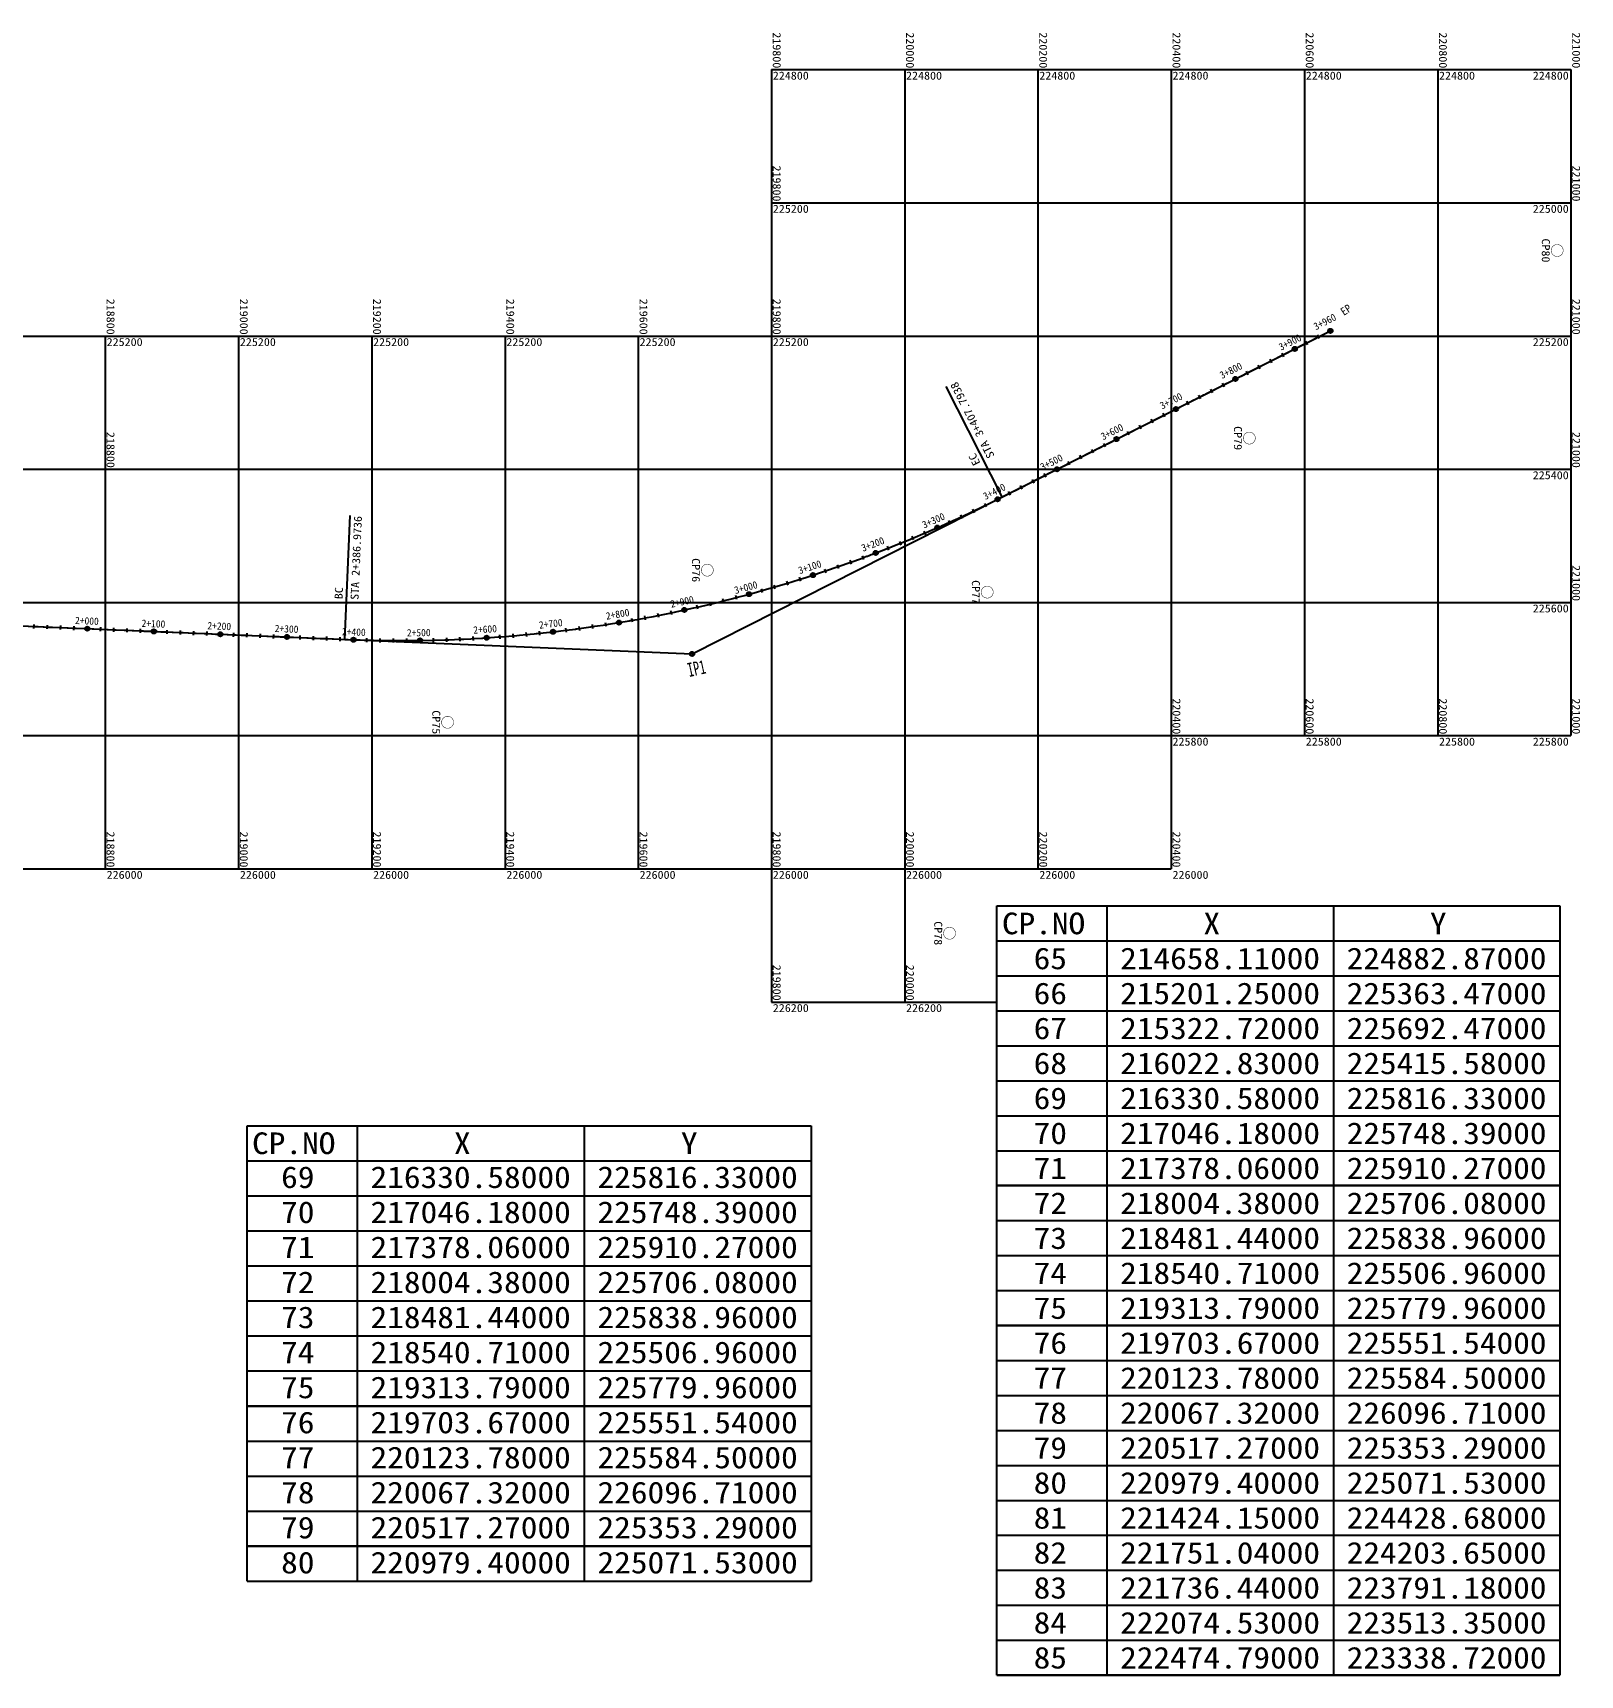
# Model space of a CAD drawing. Extents: x 227584 to 228525, y 219723 to 220217.
# Drawn here: x 228060.7 to 228525.2, y 219723.4 to 220216.6 of the extents above; entities that cross this region are included whole.
import ezdxf
from ezdxf.enums import TextEntityAlignment as Align

# ---------------------------------------------------------------- set-up
doc = ezdxf.new("R2010")
doc.units = 0
doc.header["$LTSCALE"] = 127
doc.header["$MEASUREMENT"] = 0
doc.layers.get('0').update_dxf_attribs({"linetype": 'CONTINUOUS'})
for name, color, linetype in [('CA-ALGN-CNTL', 2, 'CONTINUOUS'), ('CA-ALGN-IPLN', 1, 'CONTINUOUS'), ('CA-ALGN-IPSM', 2, 'CONTINUOUS'), ('CA-ALGN-STSM', 2, 'CONTINUOUS'), ('CA-ALGN-SUBL', 1, 'CONTINUOUS'), ('CA-ALGN-SUBT', 2, 'CONTINUOUS'), ('CA-ALGN-TEXT', 3, 'CONTINUOUS'), ('CA-TABL-LIN1', 4, 'CONTINUOUS'), ('CA-TABL-LIN2', 1, 'CONTINUOUS'), ('CA-TABL-TEX1', 6, 'CONTINUOUS'), ('CA-TABL-TEX2', 3, 'CONTINUOUS'), ('CV-GRID-LINE', 1, 'CONTINUOUS'), ('CV-GRID-TEXT', 4, 'CONTINUOUS'), ('CV-SURV-SYMB', 3, 'CONTINUOUS'), ('CV-SURV-TEXT', 3, 'CONTINUOUS')]:
    doc.layers.add(name, color=color, linetype=linetype)
doc.styles.add('GHS', font='DotumChe.ttf')
doc.styles.add('GTXT', font='DotumChe.ttf')

# ---------------------------------------------------------------- blocks, each defined once
blk = doc.blocks.new('CVSVCPM')
at = {"const_width": 0.15}
blk.add_lwpolyline([(0, 2, -1), (0, -2, -1), (0, 2)], format="xyb", dxfattribs=at)
at = {"style": 'GTXT', "flags": 1}
blk.add_attdef('NO', text='', height=2.5, dxfattribs=at).set_placement((0, 4.76), align=Align.MIDDLE)
blk = doc.blocks.new('CASTAMM')
blk.add_line((0, -1.5), (0, 1.5))
blk.add_circle((0, 0), 1.3)
at = {"style": 'GTXT', "flags": 1}
for tag, p in [('XSEC_DAT', (0, -6.85)), ('STA_DST', (0, -3.62))]:
    blk.add_attdef(tag, text='', height=2.5, dxfattribs=at).set_placement(p, align=Align.MIDDLE)
blk = doc.blocks.new('CAIPMRK')
at = {"const_width": 0.1}
blk.add_lwpolyline([(-2, 0, -1), (2, 0, -1)], format="xyb", close=True, dxfattribs=at)
blk.add_circle((0, 0), 1.5)
blk = doc.blocks.new('CASTAMS')
blk.add_line((0, -1.5), (0, 1.5))
at = {"style": 'GTXT', "flags": 1}
for tag, p in [('XSEC_DAT', (0, -6.9)), ('STA_DST', (0, -3.6))]:
    blk.add_attdef(tag, text='', height=2.5, dxfattribs=at).set_placement(p, align=Align.MIDDLE)

msp = doc.modelspace()

# ---------------------------------------------------------------- linework, layer by layer
at = {"layer": 'CA-ALGN-CNTL'}
msp.add_lwpolyline([(228059.51, 220038.44), (228061.04, 220038.38), (228062.34, 220038.32), (228063.8, 220038.26), (228064.04, 220038.25), (228065.04, 220038.21), (228065.64, 220038.19), (228066.62, 220038.15), (228066.62, 220038.15), (228069.04, 220038.05), (228073.03, 220037.88), (228077.03, 220037.71), (228081.03, 220037.54), (228085.02, 220037.38), (228089.02, 220037.21), (228093.02, 220037.04), (228093.8, 220037.01), (228094.12, 220037), (228095.01, 220036.96), (228096.01, 220036.92), (228096.27, 220036.91), (228097.01, 220036.88), (228097.57, 220036.85), (228098.25, 220036.82), (228099.09, 220036.79), (228101.01, 220036.71), (228104.61, 220036.56), (228105.01, 220036.54), (228105.49, 220036.52), (228105.55, 220036.52), (228105.75, 220036.51), (228105.81, 220036.51), (228109, 220036.38), (228113, 220036.21), (228115.5, 220036.1), (228117, 220036.04), (228120.99, 220035.87), (228123.27, 220035.78), (228124.99, 220035.71), (228126.39, 220035.65), (228128.99, 220035.54), (228130.98, 220035.46), (228132.98, 220035.37), (228134.5, 220035.31), (228134.5, 220035.31), (228134.98, 220035.29), (228136.98, 220035.21), (228137.5, 220035.18), (228138.98, 220035.12), (228140.97, 220035.04), (228142.97, 220034.96), (228144.31, 220034.9), (228144.37, 220034.9), (228144.97, 220034.87), (228146.97, 220034.79), (228148.97, 220034.71), (228150.97, 220034.62), (228152.96, 220034.54), (228154.36, 220034.48), (228154.96, 220034.46), (228156.96, 220034.38), (228158.96, 220034.31), (228160.96, 220034.26), (228161.52, 220034.25), (228161.84, 220034.24), (228161.92, 220034.24), (228162.04, 220034.23), (228162.96, 220034.21), (228164.96, 220034.18), (228166.96, 220034.15), (228168.96, 220034.14), (228172.96, 220034.14), (228176.66, 220034.17), (228176.78, 220034.17), (228176.96, 220034.18), (228177.26, 220034.18), (228177.36, 220034.18), (228177.56, 220034.18), (228177.66, 220034.19), (228177.76, 220034.19), (228180.96, 220034.25), (228184.38, 220034.35), (228184.7, 220034.36), (228184.96, 220034.37), (228185.57, 220034.4), (228188.95, 220034.53), (228190.05, 220034.58), (228192.15, 220034.69), (228192.95, 220034.73), (228195.48, 220034.88), (228195.78, 220034.9), (228196.94, 220034.97), (228200.35, 220035.21), (228200.93, 220035.25), (228201.05, 220035.26), (228204.92, 220035.57), (228205.2, 220035.59), (228206.77, 220035.73), (228208.9, 220035.93), (228209.96, 220036.03), (228211.19, 220036.15), (228211.79, 220036.21), (228212.09, 220036.24), (228212.88, 220036.32), (228216.86, 220036.76), (228220.83, 220037.24), (228223.61, 220037.6), (228223.82, 220037.63), (228223.88, 220037.64), (228224.12, 220037.67), (228224.8, 220037.76), (228225.4, 220037.84), (228228.2, 220038.24), (228228.76, 220038.32), (228228.89, 220038.34), (228229.45, 220038.42), (228232.71, 220038.91), (228233.5, 220039.04), (228236.66, 220039.55), (228239.72, 220040.07), (228240.01, 220040.12), (228240.21, 220040.16), (228240.6, 220040.22), (228242.18, 220040.51), (228242.57, 220040.58), (228244.3, 220040.9), (228244.54, 220040.94), (228246.99, 220041.41), (228248.47, 220041.69), (228252.39, 220042.49), (228256.3, 220043.32), (228259.17, 220043.96), (228260.2, 220044.19), (228264.1, 220045.1), (228267.01, 220045.81), (228267.3, 220045.88), (228267.5, 220045.93), (228267.98, 220046.05), (228270.89, 220046.79), (228271.86, 220047.04), (228275.15, 220047.91), (228275.73, 220048.07), (228276.5, 220048.28), (228278.23, 220048.76), (228279.58, 220049.14), (228283.42, 220050.24), (228287.26, 220051.38), (228288.51, 220051.77), (228291.08, 220052.56), (228291.4, 220052.67), (228292.03, 220052.87), (228292.41, 220052.99), (228294.89, 220053.78), (228297.45, 220054.63), (228298.69, 220055.04), (228302.47, 220056.34), (228306.24, 220057.67), (228307.18, 220058.01), (228309.93, 220059.01), (228309.93, 220059.01), (228310, 220059.04), (228311.12, 220059.46), (228311.2, 220059.49), (228311.29, 220059.52), (228311.76, 220059.7), (228312.42, 220059.94), (228313.45, 220060.33), (228313.74, 220060.45), (228315.69, 220061.2), (228317.4, 220061.87), (228317.4, 220061.87), (228317.47, 220061.89), (228319.89, 220062.85), (228321.19, 220063.38), (228323.5, 220064.32), (228324.89, 220064.9), (228328.57, 220066.45), (228328.72, 220066.52), (228329.12, 220066.69), (228329.4, 220066.81), (228329.58, 220066.89), (228329.99, 220067.06), (228332.24, 220068.05), (228333.36, 220068.54), (228333.45, 220068.58), (228335.89, 220069.68), (228337.9, 220070.59), (228338.17, 220070.71), (228338.99, 220071.09), (228339.2, 220071.19), (228339.2, 220071.19), (228339.28, 220071.23), (228339.28, 220071.23), (228339.53, 220071.34), (228342.84, 220072.9), (228343.15, 220073.05), (228345.06, 220073.96), (228346.07, 220074.45), (228346.48, 220074.65), (228346.75, 220074.79), (228347.65, 220075.23), (228349, 220075.89), (228350.34, 220076.56), (228351.73, 220077.26), (228353.91, 220078.36), (228356.58, 220079.72), (228356.94, 220079.9), (228357.48, 220080.17), (228358.01, 220080.44), (228361.04, 220081.98), (228364.28, 220083.62), (228364.61, 220083.78), (228365.95, 220084.46), (228366.02, 220084.5), (228368.18, 220085.59), (228371.48, 220087.26), (228371.57, 220087.31), (228371.75, 220087.4), (228375.32, 220089.2), (228377.87, 220090.5), (228378.89, 220091.01), (228380.62, 220091.89), (228380.69, 220091.92), (228382.46, 220092.82), (228383.88, 220093.54), (228386.03, 220094.63), (228389.59, 220096.43), (228393.16, 220098.24), (228396.73, 220100.05), (228400.3, 220101.85), (228401.28, 220102.35), (228401.46, 220102.44), (228403.87, 220103.66), (228406.55, 220105.01), (228406.99, 220105.24), (228407.08, 220105.29), (228407.44, 220105.47), (228408.15, 220105.83), (228408.87, 220106.19), (228409.94, 220106.73), (228410.03, 220106.78), (228410.35, 220106.94), (228411.01, 220107.27), (228412.22, 220107.89), (228412.52, 220108.04), (228414.13, 220108.85), (228414.58, 220109.08), (228416.9, 220110.25), (228418.14, 220110.89), (228418.75, 220111.19), (228419.84, 220111.74), (228421.71, 220112.69), (228422.36, 220113.02), (228424.26, 220113.98), (228425.28, 220114.5), (228428.85, 220116.31), (228432.42, 220118.11), (228435.99, 220119.92), (228439.56, 220121.73), (228441.88, 220122.9), (228443.13, 220123.53), (228446.69, 220125.34), (228450.26, 220127.15)], dxfattribs=at)
at = {"layer": 'CA-ALGN-IPLN'}
for p, q in [((228258.62, 220030.12), (228450.26, 220127.15)), ((227677.38, 220054.41), (228258.62, 220030.12))]:
    msp.add_line(p, q, dxfattribs=at)
at = {"layer": 'CA-ALGN-SUBL'}
for p, q in [((228351.73, 220077.26), (228334.93, 220110.45)), ((228154.36, 220034.48), (228155.91, 220071.65))]:
    msp.add_line(p, q, dxfattribs=at)
at = {"layer": 'CA-TABL-LIN1'}
for p, q in [((228350.13, 219954.44), (228519.13, 219954.44)), ((228350.13, 219870.44), (228350.13, 219954.44)), ((228519.13, 219954.44), (228519.13, 219870.44)), ((228350.13, 219943.94), (228519.13, 219943.94)), ((228125, 219888.44), (228294.33, 219888.44)), ((228125, 219804.27), (228125, 219888.44)), ((228294.33, 219888.44), (228294.33, 219804.27)), ((228125, 219877.92), (228294.33, 219877.92)), ((228350.13, 219796.94), (228350.13, 219870.44)), ((228519.13, 219870.44), (228519.13, 219796.94)), ((228125, 219751.67), (228125, 219804.27)), ((228294.33, 219804.27), (228294.33, 219751.67)), ((228350.13, 219723.44), (228350.13, 219796.94)), ((228519.13, 219796.94), (228519.13, 219723.44)), ((228125, 219751.67), (228294.33, 219751.67)), ((228519.13, 219723.44), (228350.13, 219723.44)), ((228350.13, 219723.44), (228519.13, 219723.44))]:
    msp.add_line(p, q, dxfattribs=at)
at = {"layer": 'CA-TABL-LIN2'}
for p, q in [((228383.13, 219954.44), (228383.13, 219870.44)), ((228451.13, 219954.44), (228451.13, 219870.44)), ((228350.13, 219933.44), (228519.13, 219933.44)), ((228350.13, 219922.94), (228519.13, 219922.94)), ((228350.13, 219912.44), (228519.13, 219912.44)), ((228350.13, 219901.94), (228519.13, 219901.94)), ((228350.13, 219891.44), (228519.13, 219891.44)), ((228158.06, 219888.44), (228158.06, 219804.27)), ((228226.2, 219888.44), (228226.2, 219804.27)), ((228350.13, 219880.94), (228519.13, 219880.94)), ((228125, 219867.4), (228294.33, 219867.4)), ((228519.13, 219870.44), (228350.13, 219870.44)), ((228350.13, 219870.44), (228519.13, 219870.44)), ((228383.13, 219870.44), (228383.13, 219796.94)), ((228451.13, 219870.44), (228451.13, 219796.94)), ((228125, 219856.88), (228294.33, 219856.88)), ((228350.13, 219859.94), (228519.13, 219859.94)), ((228125, 219846.36), (228294.33, 219846.36)), ((228350.13, 219849.44), (228519.13, 219849.44)), ((228350.13, 219838.94), (228519.13, 219838.94)), ((228125, 219835.83), (228294.33, 219835.83)), ((228519.13, 219828.44), (228350.13, 219828.44)), ((228350.13, 219828.44), (228519.13, 219828.44)), ((228125, 219825.31), (228294.33, 219825.31)), ((228350.13, 219817.94), (228519.13, 219817.94)), ((228125, 219814.79), (228294.33, 219814.79)), ((228350.13, 219807.44), (228519.13, 219807.44)), ((228294.33, 219804.27), (228125, 219804.27)), ((228125, 219804.27), (228294.33, 219804.27)), ((228158.06, 219804.27), (228158.06, 219751.67)), ((228226.2, 219804.27), (228226.2, 219751.67)), ((228350.13, 219796.94), (228519.13, 219796.94)), ((228350.13, 219796.94), (228519.13, 219796.94)), ((228383.13, 219796.94), (228383.13, 219723.44)), ((228451.13, 219796.94), (228451.13, 219723.44)), ((228125, 219793.75), (228294.33, 219793.75)), ((228125, 219783.23), (228294.33, 219783.23)), ((228350.13, 219786.44), (228519.13, 219786.44)), ((228125, 219772.71), (228294.33, 219772.71)), ((228350.13, 219775.94), (228519.13, 219775.94)), ((228350.13, 219765.44), (228519.13, 219765.44)), ((228294.33, 219762.19), (228125, 219762.19)), ((228125, 219762.19), (228294.33, 219762.19)), ((228350.13, 219754.94), (228519.13, 219754.94)), ((228350.13, 219744.44), (228519.13, 219744.44)), ((228350.13, 219733.94), (228519.13, 219733.94))]:
    msp.add_line(p, q, dxfattribs=at)
at = {"layer": 'CV-GRID-LINE'}
for p, q in [((228282.45, 220205.59), (228322.45, 220205.59)), ((228282.45, 220205.59), (228282.45, 219925.59)), ((228322.45, 220205.59), (228322.45, 220125.59)), ((228322.45, 220205.59), (228362.45, 220205.59)), ((228362.45, 220205.59), (228402.45, 220205.59)), ((228362.45, 220205.59), (228362.45, 220165.59)), ((228402.45, 220205.59), (228442.45, 220205.59)), ((228402.45, 220205.59), (228402.45, 220165.59)), ((228442.45, 220205.59), (228482.45, 220205.59)), ((228442.45, 220205.59), (228442.45, 220165.59)), ((228482.45, 220205.59), (228522.45, 220205.59)), ((228482.45, 220205.59), (228482.45, 220165.59)), ((228522.45, 220205.59), (228522.45, 220165.59)), ((228282.45, 220165.59), (228322.45, 220165.59)), ((228322.45, 220165.59), (228362.45, 220165.59)), ((228362.45, 220165.59), (228402.45, 220165.59)), ((228362.45, 220165.59), (228362.45, 220125.59)), ((228402.45, 220165.59), (228442.45, 220165.59)), ((228402.45, 220165.59), (228402.45, 220125.59)), ((228442.45, 220165.59), (228482.45, 220165.59)), ((228442.45, 220165.59), (228442.45, 220125.59)), ((228482.45, 220165.59), (228522.45, 220165.59)), ((228482.45, 220165.59), (228482.45, 220125.59)), ((228522.45, 220165.59), (228522.45, 220125.59)), ((227962.45, 220125.59), (228122.45, 220125.59)), ((228082.45, 220125.59), (228082.45, 220085.59)), ((228122.45, 220125.59), (228162.45, 220125.59)), ((228122.45, 220125.59), (228122.45, 220085.59)), ((228162.45, 220125.59), (228202.45, 220125.59)), ((228162.45, 220125.59), (228162.45, 220085.59)), ((228202.45, 220125.59), (228242.45, 220125.59)), ((228202.45, 220125.59), (228202.45, 220085.59)), ((228242.45, 220125.59), (228282.45, 220125.59)), ((228242.45, 220125.59), (228242.45, 220085.59)), ((228282.45, 220125.59), (228322.45, 220125.59)), ((228282.45, 220125.59), (228322.45, 220125.59)), ((228322.45, 220125.59), (228362.45, 220125.59)), ((228322.45, 220125.59), (228322.45, 220085.59)), ((228322.45, 220125.59), (228362.45, 220125.59)), ((228322.45, 220125.59), (228322.45, 220085.59)), ((228362.45, 220125.59), (228402.45, 220125.59)), ((228362.45, 220125.59), (228362.45, 220085.59)), ((228362.45, 220125.59), (228402.45, 220125.59)), ((228362.45, 220125.59), (228362.45, 220085.59)), ((228402.45, 220125.59), (228442.45, 220125.59)), ((228402.45, 220125.59), (228402.45, 220085.59)), ((228402.45, 220125.59), (228402.45, 220085.59)), ((228442.45, 220125.59), (228482.45, 220125.59)), ((228442.45, 220125.59), (228442.45, 220085.59)), ((228482.45, 220125.59), (228522.45, 220125.59)), ((228482.45, 220125.59), (228482.45, 220085.59)), ((228522.45, 220125.59), (228522.45, 220085.59)), ((228042.45, 220085.59), (228082.45, 220085.59)), ((228082.45, 220085.59), (228122.45, 220085.59)), ((228082.45, 220085.59), (228082.45, 220045.59)), ((228082.45, 220085.59), (228122.45, 220085.59)), ((228082.45, 220085.59), (228082.45, 220045.59)), ((228122.45, 220085.59), (228162.45, 220085.59)), ((228122.45, 220085.59), (228122.45, 220045.59)), ((228122.45, 220085.59), (228162.45, 220085.59)), ((228122.45, 220085.59), (228122.45, 220045.59)), ((228162.45, 220085.59), (228202.45, 220085.59)), ((228162.45, 220085.59), (228202.45, 220085.59)), ((228162.45, 220085.59), (228162.45, 220045.59)), ((228162.45, 220085.59), (228162.45, 220045.59)), ((228202.45, 220085.59), (228242.45, 220085.59)), ((228202.45, 220085.59), (228202.45, 220045.59)), ((228202.45, 220085.59), (228202.45, 220045.59)), ((228242.45, 220085.59), (228282.45, 220085.59)), ((228242.45, 220085.59), (228242.45, 220045.59)), ((228282.45, 220085.59), (228322.45, 220085.59)), ((228282.45, 220085.59), (228322.45, 220085.59)), ((228322.45, 220085.59), (228362.45, 220085.59)), ((228322.45, 220085.59), (228322.45, 220045.59)), ((228322.45, 220085.59), (228362.45, 220085.59)), ((228322.45, 220085.59), (228322.45, 220045.59)), ((228362.45, 220085.59), (228442.45, 220085.59)), ((228362.45, 220085.59), (228362.45, 220045.59)), ((228362.45, 220085.59), (228362.45, 220045.59)), ((228402.45, 220085.59), (228402.45, 220045.59)), ((228402.45, 220085.59), (228402.45, 220045.59)), ((228442.45, 220085.59), (228482.45, 220085.59)), ((228442.45, 220085.59), (228442.45, 220045.59)), ((228482.45, 220085.59), (228522.45, 220085.59)), ((228482.45, 220085.59), (228482.45, 220045.59)), ((228522.45, 220085.59), (228522.45, 220045.59)), ((227602.45, 220045.59), (228122.45, 220045.59)), ((228082.45, 220045.59), (228082.45, 220005.59)), ((228082.45, 220045.59), (228082.45, 220005.59)), ((228122.45, 220045.59), (228122.45, 220005.59)), ((228122.45, 220045.59), (228162.45, 220045.59)), ((228122.45, 220045.59), (228122.45, 220005.59)), ((228162.45, 220045.59), (228282.45, 220045.59)), ((228162.45, 220045.59), (228162.45, 220005.59)), ((228162.45, 220045.59), (228162.45, 220005.59)), ((228202.45, 220045.59), (228202.45, 220005.59)), ((228202.45, 220045.59), (228202.45, 220005.59)), ((228242.45, 220045.59), (228242.45, 220005.59)), ((228282.45, 220045.59), (228322.45, 220045.59)), ((228282.45, 220045.59), (228322.45, 220045.59)), ((228322.45, 220045.59), (228362.45, 220045.59)), ((228322.45, 220045.59), (228322.45, 220005.59)), ((228322.45, 220045.59), (228362.45, 220045.59)), ((228322.45, 220045.59), (228322.45, 220005.59)), ((228362.45, 220045.59), (228402.45, 220045.59)), ((228362.45, 220045.59), (228362.45, 220005.59)), ((228362.45, 220045.59), (228402.45, 220045.59)), ((228362.45, 220045.59), (228362.45, 220005.59)), ((228402.45, 220045.59), (228442.45, 220045.59)), ((228402.45, 220045.59), (228402.45, 220005.59)), ((228402.45, 220045.59), (228402.45, 220005.59)), ((228442.45, 220045.59), (228482.45, 220045.59)), ((228442.45, 220045.59), (228442.45, 220005.59)), ((228482.45, 220045.59), (228522.45, 220045.59)), ((228482.45, 220045.59), (228482.45, 220005.59)), ((228522.45, 220045.59), (228522.45, 220005.59)), ((228042.45, 220005.59), (228082.45, 220005.59)), ((228082.45, 220005.59), (228122.45, 220005.59)), ((228082.45, 220005.59), (228082.45, 219965.59)), ((228082.45, 220005.59), (228122.45, 220005.59)), ((228082.45, 220005.59), (228082.45, 219965.59)), ((228122.45, 220005.59), (228162.45, 220005.59)), ((228122.45, 220005.59), (228122.45, 219965.59)), ((228122.45, 220005.59), (228162.45, 220005.59)), ((228122.45, 220005.59), (228122.45, 219965.59)), ((228162.45, 220005.59), (228202.45, 220005.59)), ((228162.45, 220005.59), (228202.45, 220005.59)), ((228162.45, 220005.59), (228162.45, 219965.59)), ((228162.45, 220005.59), (228162.45, 219965.59)), ((228202.45, 220005.59), (228242.45, 220005.59)), ((228202.45, 220005.59), (228202.45, 219965.59)), ((228202.45, 220005.59), (228202.45, 219965.59)), ((228242.45, 220005.59), (228282.45, 220005.59)), ((228242.45, 220005.59), (228242.45, 219965.59)), ((228282.45, 220005.59), (228322.45, 220005.59)), ((228282.45, 220005.59), (228322.45, 220005.59)), ((228322.45, 220005.59), (228362.45, 220005.59)), ((228322.45, 220005.59), (228362.45, 220005.59)), ((228322.45, 220005.59), (228322.45, 219925.59)), ((228362.45, 220005.59), (228402.45, 220005.59)), ((228362.45, 220005.59), (228402.45, 220005.59)), ((228362.45, 220005.59), (228362.45, 219965.59)), ((228402.45, 220005.59), (228442.45, 220005.59)), ((228402.45, 220005.59), (228402.45, 219965.59)), ((228442.45, 220005.59), (228482.45, 220005.59)), ((228482.45, 220005.59), (228522.45, 220005.59)), ((228042.45, 219965.59), (228082.45, 219965.59)), ((228082.45, 219965.59), (228122.45, 219965.59)), ((228082.45, 219965.59), (228122.45, 219965.59)), ((228122.45, 219965.59), (228162.45, 219965.59)), ((228122.45, 219965.59), (228162.45, 219965.59)), ((228162.45, 219965.59), (228202.45, 219965.59)), ((228162.45, 219965.59), (228202.45, 219965.59)), ((228202.45, 219965.59), (228242.45, 219965.59)), ((228242.45, 219965.59), (228282.45, 219965.59)), ((228282.45, 219965.59), (228322.45, 219965.59)), ((228322.45, 219965.59), (228362.45, 219965.59)), ((228362.45, 219965.59), (228402.45, 219965.59)), ((228282.45, 219925.59), (228350.13, 219925.59))]:
    msp.add_line(p, q, dxfattribs=at)

# ---------------------------------------------------------------- block references
at = {"layer": 'CA-ALGN-IPSM', "yscale": 0.4299999999930151}
for p, xscale, rotation in [((228450.26, 220127.15), 0.4300000000128712, 253.8279876234888), ((228258.62, 220030.12), 0.429999999996135, 1.132402933616498)]:
    msp.add_blockref('CAIPMRK', p, dxfattribs=dict(at, xscale=xscale, rotation=rotation))
at = {"layer": 'CA-ALGN-STSM', "yscale": 0.5}
for p, xscale, rotation in [((228450.26, 220127.15), 0.4999999999988462, 206.8520861425111), ((228439.56, 220121.73), 0.4999999999928728, 26.85208630359653), ((228421.71, 220112.69), 0.5000000000069611, 26.85207352590883), ((228403.87, 220103.66), 0.4999999999814431, 26.85216314120349), ((228386.03, 220094.63), 0.5000000000048059, 26.85209342401018), ((228368.18, 220085.59), 0.5000000000069611, 26.85207352590883), ((228350.34, 220076.56), 0.5000000000052854, 26.80859481488698), ((228332.24, 220068.05), 0.4999999999938671, 24.05057280019192), ((228313.74, 220060.45), 0.5000000000051172, 21.18572368566711), ((228294.89, 220053.78), 0.4999999999998467, 18.32092227343872), ((228275.73, 220048.07), 0.4999999999890966, 15.45615358630813), ((228256.3, 220043.32), 0.4999999999998483, 12.87763473299854), ((228236.66, 220039.55), 0.500000000001491, 9.726556777955116), ((228077.03, 220037.71), 0.4999999999897337, 357.6077505471036), ((228097.01, 220036.88), 0.5000000000083245, 357.607740029273), ((228117, 220036.04), 0.4999999999981183, 357.6089808961624), ((228136.98, 220035.21), 0.4999999999954726, 357.6077219274412), ((228156.96, 220034.38), 0.5000000000061795, 358.2552349863274), ((228176.96, 220034.18), 0.5000000000027138, 1.663625777419489), ((228196.94, 220034.97), 0.4999999999987246, 3.996988183870829), ((228216.86, 220036.76), 0.4999999999926317, 7.44867313858947)]:
    msp.add_blockref('CASTAMM', p, dxfattribs=dict(at, xscale=xscale, rotation=rotation))
at = {"layer": 'CA-ALGN-STSM', "yscale": 0.3999999999941792, "zscale": 0.4}
for p, xscale, rotation in [((228443.13, 220123.53), 0.4000000000059271, 26.85216313969709), ((228446.69, 220125.34), 0.4000000000102261, 26.85190755067981), ((228432.42, 220118.11), 0.4000000000059271, 26.85216313969709), ((228435.99, 220119.92), 0.4000000000059271, 26.85216313969709), ((228425.28, 220114.5), 0.4000000000059271, 26.85216313969709), ((228428.85, 220116.31), 0.4000000000059271, 26.85216313969709), ((228411.01, 220107.27), 0.4000000000059271, 26.85216313969709), ((228414.58, 220109.08), 0.4000000000059271, 26.85216313969709), ((228418.14, 220110.89), 0.4000000000102261, 26.85190755067981), ((228407.44, 220105.47), 0.4000000000059271, 26.85216313969709), ((228393.16, 220098.24), 0.4000000000059271, 26.85216313969709), ((228396.73, 220100.05), 0.3999999999931072, 26.85216314529941), ((228400.3, 220101.85), 0.3999999999931072, 26.85216314529941), ((228382.46, 220092.82), 0.4000000000059271, 26.85216313969709), ((228389.59, 220096.43), 0.4000000000102261, 26.85190755067981), ((228371.75, 220087.4), 0.4000000000059271, 26.85216313969709), ((228375.32, 220089.2), 0.3999999999931072, 26.85216314529941), ((228378.89, 220091.01), 0.4000000000059271, 26.85216313969709), ((228364.61, 220083.78), 0.4000000000059271, 26.85216313969709), ((228353.91, 220078.36), 0.4000000000059271, 26.85216313969709), ((228357.48, 220080.17), 0.4000000000102261, 26.85190755067981), ((228361.04, 220081.98), 0.3999999999970803, 26.85190754696049), ((228343.15, 220073.05), 0.4000000000089178, 25.48278079154884), ((228346.75, 220074.79), 0.4000000000081626, 26.05603467213279), ((228335.89, 220069.68), 0.4000000000082858, 24.33705045754366), ((228339.53, 220071.34), 0.3999999999947235, 24.90979856176998), ((228321.19, 220063.38), 0.3999999999919138, 22.04511027966604), ((228324.89, 220064.9), 0.3999999999882831, 22.61823422851073), ((228328.57, 220066.45), 0.3999999999935445, 23.19106723566556), ((228310, 220059.04), 0.3999999999973576, 20.32623122252437), ((228317.47, 220061.89), 0.3999999999975551, 21.47221965935949), ((228298.69, 220055.04), 0.3999999999953457, 18.60734721939653), ((228302.47, 220056.34), 0.4000000000084012, 19.18045502611281), ((228306.24, 220057.67), 0.3999999999844843, 19.75328014095586), ((228279.58, 220049.14), 0.4000000000074178, 15.74254145432587), ((228283.42, 220050.24), 0.4000000000038683, 16.31541491483408), ((228287.26, 220051.38), 0.3999999999946863, 16.88852399703459), ((228291.08, 220052.56), 0.4000000000057192, 17.4615718177231), ((228260.2, 220044.19), 0.3999999999898272, 12.87763473418297), ((228264.1, 220045.1), 0.4000000000013021, 13.45078346717514), ((228267.98, 220046.05), 0.3999999999867402, 14.02380630756872), ((228271.86, 220047.04), 0.4000000000109034, 14.59655242625999), ((228061.04, 220038.38), 0.4000000000058738, 357.6077827585246), ((228065.04, 220038.21), 0.4000000000058738, 357.6077827585246), ((228069.04, 220038.05), 0.3999999999980606, 357.6077708002277), ((228228.76, 220038.32), 0.4000000000018138, 8.294144800321336), ((228232.71, 220038.91), 0.3999999999892894, 8.867196864166058), ((228240.6, 220040.22), 0.3999999999932354, 10.01317411487262), ((228244.54, 220040.94), 0.3999999999955444, 10.58621859454981), ((228248.47, 220041.69), 0.3999999999842153, 11.15891138567238), ((228252.39, 220042.49), 0.4000000000134422, 11.73203985758649), ((228073.03, 220037.88), 0.4000000000058738, 357.6077827585246), ((228081.03, 220037.54), 0.4000000000058738, 357.6077827585246), ((228085.02, 220037.38), 0.3999999999980606, 357.6077708002277), ((228089.02, 220037.21), 0.4000000000058738, 357.6077827585246), ((228093.02, 220037.04), 0.4000000000058738, 357.6077827585246), ((228101.01, 220036.71), 0.4000000000058738, 357.6077827585246), ((228105.01, 220036.54), 0.4000000000058738, 357.6077827585246), ((228109, 220036.38), 0.4000000000058738, 357.6077827585246), ((228113, 220036.21), 0.3999999999980606, 357.6077708002277), ((228120.99, 220035.87), 0.4000000000055006, 357.6074965323969), ((228124.99, 220035.71), 0.3999999999981044, 357.6074845741001), ((228128.99, 220035.54), 0.4000000000058738, 357.6077827585246), ((228132.98, 220035.37), 0.4000000000058738, 357.6077827585246), ((228140.97, 220035.04), 0.3999999999980606, 357.6077708002277), ((228144.97, 220034.87), 0.4000000000058738, 357.6077827585246), ((228148.97, 220034.71), 0.4000000000058738, 357.6077827585246), ((228152.96, 220034.54), 0.4000000000058738, 357.6077827585246), ((228160.96, 220034.26), 0.399999999991073, 358.5539924927241), ((228164.96, 220034.18), 0.3999999999984128, 359.1267795044432), ((228168.96, 220034.14), 0.3999999999932994, 359.6997683562741), ((228172.96, 220034.14), 0.4000000000030673, 0.2727285741381694), ((228180.96, 220034.25), 0.4000000000101523, 1.418499864312702), ((228184.96, 220034.37), 0.3999999999929968, 1.991717642722467), ((228188.95, 220034.53), 0.3999999999987754, 2.564551897218329), ((228188.95, 220034.53), 0.3999999999987754, 2.564551897218329), ((228192.95, 220034.73), 0.3999999999867084, 3.13765538962057), ((228200.93, 220035.25), 0.4000000000032191, 4.283418365426192), ((228204.92, 220035.57), 0.400000000002881, 4.856187882681591), ((228208.9, 220035.93), 0.4000000000021716, 5.429182481705749), ((228212.88, 220036.32), 0.3999999999932201, 6.002123237227551), ((228220.83, 220037.24), 0.4000000000085454, 7.148432865193554), ((228224.8, 220037.76), 0.4000000000028546, 7.721310969619271)]:
    msp.add_blockref('CASTAMS', p, dxfattribs=dict(at, xscale=xscale, rotation=rotation))
at = {"layer": 'CV-SURV-SYMB', "xscale": 0.8999999999999773}
for p, yscale in [((228518.33, 220151.28), 0.9000000000000057), ((228425.9, 220094.93), 0.9000000000000057), ((228263.18, 220055.28), 0.8999999999999986), ((228347.21, 220048.69), 0.8999999999999986), ((228185.21, 220009.6), 0.9000000000000004), ((228335.91, 219946.25), 0.8999999999999986)]:
    msp.add_blockref('CVSVCPM', p, dxfattribs=dict(at, yscale=yscale))

# ---------------------------------------------------------------- texts
at = {"layer": 'CA-ALGN-SUBT', "style": 'GHS', "width": 1.100098}
for s, rotation, p, p2 in [('STA 3+407.7938', 116.8521, (228349.52, 220089.59), (228338.14, 220112.08)), ('EC', 116.8521, (228345.24, 220087.43), (228343.61, 220090.64)), ('STA 2+386.9736', 87.6077, (228158.46, 220046.32), (228159.51, 220071.5)), ('BC', 87.6077, (228153.66, 220046.52), (228153.81, 220050.12))]:
    msp.add_text(s, height=2.4, rotation=rotation, dxfattribs=at).set_placement(p, p2, align=Align.FIT)
at = {"layer": 'CA-ALGN-TEXT', "style": 'GHS'}
for s, height, rotation, width, p, p2 in [('EP     ', 2.4, 34.0954, 0.942941, (228454.31, 220131.61), (228463.25, 220137.67)), ('IP1', 4.2, 12.2299, 0.628627, (228257.74, 220023.18), (228263.02, 220024.33))]:
    msp.add_text(s, height=height, rotation=rotation, dxfattribs=dict(at, width=width)).set_placement(p, p2, align=Align.FIT)
for s, rotation, p in [('3+960', 26.8521, (228445.88, 220127.3)), ('3+900', 26.8521, (228435.43, 220121.14)), ('3+800', 26.8521, (228417.7, 220112.66)), ('3+700', 26.8521, (228399.74, 220103.52)), ('3+600', 26.8521, (228382.01, 220094.26)), ('3+500', 26.8521, (228363.83, 220085.12)), ('3+400', 26.7404, (228346.65, 220076.31)), ('3+300', 23.8514, (228328.27, 220067.76)), ('3+200', 21.0482, (228309.94, 220060.78)), ('3+100', 18.2273, (228290.92, 220054.07)), ('3+000', 15.2269, (228271.61, 220048.1)), ('2+800', 9.6621, (228232.94, 220040.38)), ('2+900', 12.5154, (228252.38, 220043.97)), ('2+000', 357.6078, (228073.33, 220039.11)), ('2+100', 357.6078, (228093.31, 220038.27)), ('2+200', 357.6077, (228113.07, 220037.55)), ('2+300', 357.6077, (228133.28, 220036.71)), ('2+600', 3.9554, (228192.99, 220036.18)), ('2+700', 6.8618, (228212.79, 220037.67)), ('2+400', 358.1242, (228153.48, 220035.74)), ('2+500', 0.8671, (228173.01, 220035.36))]:
    msp.add_text(s, height=2.2, rotation=rotation, dxfattribs=at).set_placement(p)
at = {"layer": 'CA-TABL-TEX1', "style": 'GHS', "width": 1.128305}
for s, height, p, p2 in [('CP.NO', 6.5, (228351.63, 219945.94), (228376.63, 219945.94)), ('X', 6.5, (228412.13, 219945.94), (228417.13, 219945.94)), ('Y', 6.5, (228480.13, 219945.94), (228485.13, 219945.94)), ('CP.NO', 6.513, (228126.5, 219879.92), (228151.55, 219879.92)), ('X', 6.51, (228187.12, 219879.92), (228192.13, 219879.92)), ('Y', 6.51, (228255.26, 219879.92), (228260.27, 219879.92))]:
    msp.add_text(s, height=height, dxfattribs=at).set_placement(p, p2, align=Align.FIT)
at = {"layer": 'CA-TABL-TEX2', "style": 'GHS', "width": 1.128305}
for s, height, p, p2 in [('65', 6.5, (228361.16, 219935.44), (228371.16, 219935.44)), ('214658.11000', 6.5, (228387.13, 219935.44), (228447.13, 219935.44)), ('224882.87000', 6.5, (228455.13, 219935.44), (228515.13, 219935.44)), ('66', 6.5, (228361.16, 219924.94), (228371.16, 219924.94)), ('215201.25000', 6.5, (228387.13, 219924.94), (228447.13, 219924.94)), ('225363.47000', 6.5, (228455.13, 219924.94), (228515.13, 219924.94)), ('67', 6.5, (228361.16, 219914.44), (228371.16, 219914.44)), ('215322.72000', 6.5, (228387.13, 219914.44), (228447.13, 219914.44)), ('225692.47000', 6.5, (228455.13, 219914.44), (228515.13, 219914.44)), ('68', 6.5, (228361.16, 219903.94), (228371.16, 219903.94)), ('216022.83000', 6.5, (228387.13, 219903.94), (228447.13, 219903.94)), ('225415.58000', 6.5, (228455.13, 219903.94), (228515.13, 219903.94)), ('69', 6.5, (228361.16, 219893.44), (228371.16, 219893.44)), ('216330.58000', 6.5, (228387.13, 219893.44), (228447.13, 219893.44)), ('225816.33000', 6.5, (228455.13, 219893.44), (228515.13, 219893.44)), ('70', 6.5, (228361.16, 219882.94), (228371.16, 219882.94)), ('217046.18000', 6.5, (228387.13, 219882.94), (228447.13, 219882.94)), ('225748.39000', 6.5, (228455.13, 219882.94), (228515.13, 219882.94)), ('69', 6.513, (228135.23, 219869.73), (228145.25, 219869.73)), ('216330.58000', 6.513, (228162.07, 219869.73), (228222.19, 219869.73)), ('225816.33000', 6.513, (228230.21, 219869.73), (228290.33, 219869.73)), ('71', 6.5, (228361.16, 219872.44), (228371.16, 219872.44)), ('217378.06000', 6.5, (228387.13, 219872.44), (228447.13, 219872.44)), ('225910.27000', 6.5, (228455.13, 219872.44), (228515.13, 219872.44)), ('72', 6.5, (228361.16, 219861.94), (228371.16, 219861.94)), ('218004.38000', 6.5, (228387.13, 219861.94), (228447.13, 219861.94)), ('225706.08000', 6.5, (228455.13, 219861.94), (228515.13, 219861.94)), ('70', 6.513, (228135.23, 219859.21), (228145.25, 219859.21)), ('217046.18000', 6.513, (228162.07, 219859.21), (228222.19, 219859.21)), ('225748.39000', 6.513, (228230.21, 219859.21), (228290.33, 219859.21)), ('73', 6.5, (228361.16, 219851.44), (228371.16, 219851.44)), ('218481.44000', 6.5, (228387.13, 219851.44), (228447.13, 219851.44)), ('225838.96000', 6.5, (228455.13, 219851.44), (228515.13, 219851.44)), ('71', 6.513, (228135.23, 219848.69), (228145.25, 219848.69)), ('217378.06000', 6.513, (228162.07, 219848.69), (228222.19, 219848.69)), ('225910.27000', 6.513, (228230.21, 219848.69), (228290.33, 219848.69)), ('74', 6.5, (228361.16, 219840.94), (228371.16, 219840.94)), ('218540.71000', 6.5, (228387.13, 219840.94), (228447.13, 219840.94)), ('225506.96000', 6.5, (228455.13, 219840.94), (228515.13, 219840.94)), ('72', 6.513, (228135.23, 219838.17), (228145.25, 219838.17)), ('218004.38000', 6.513, (228162.07, 219838.17), (228222.19, 219838.17)), ('225706.08000', 6.513, (228230.21, 219838.17), (228290.33, 219838.17)), ('75', 6.5, (228361.16, 219830.44), (228371.16, 219830.44)), ('219313.79000', 6.5, (228387.13, 219830.44), (228447.13, 219830.44)), ('225779.96000', 6.5, (228455.13, 219830.44), (228515.13, 219830.44)), ('73', 6.513, (228135.23, 219827.65), (228145.25, 219827.65)), ('218481.44000', 6.513, (228162.07, 219827.65), (228222.19, 219827.65)), ('225838.96000', 6.513, (228230.21, 219827.65), (228290.33, 219827.65)), ('74', 6.513, (228135.23, 219817.13), (228145.25, 219817.13)), ('218540.71000', 6.513, (228162.07, 219817.13), (228222.19, 219817.13)), ('225506.96000', 6.513, (228230.21, 219817.13), (228290.33, 219817.13)), ('76', 6.5, (228361.16, 219819.94), (228371.16, 219819.94)), ('219703.67000', 6.5, (228387.13, 219819.94), (228447.13, 219819.94)), ('225551.54000', 6.5, (228455.13, 219819.94), (228515.13, 219819.94)), ('75', 6.513, (228135.23, 219806.6), (228145.25, 219806.6)), ('219313.79000', 6.513, (228162.07, 219806.6), (228222.19, 219806.6)), ('225779.96000', 6.513, (228230.21, 219806.6), (228290.33, 219806.6)), ('77', 6.5, (228361.16, 219809.44), (228371.16, 219809.44)), ('220123.78000', 6.5, (228387.13, 219809.44), (228447.13, 219809.44)), ('225584.50000', 6.5, (228455.13, 219809.44), (228515.13, 219809.44)), ('76', 6.513, (228135.23, 219796.08), (228145.25, 219796.08)), ('219703.67000', 6.513, (228162.07, 219796.08), (228222.19, 219796.08)), ('225551.54000', 6.513, (228230.21, 219796.08), (228290.33, 219796.08)), ('78', 6.5, (228361.16, 219798.94), (228371.16, 219798.94)), ('220067.32000', 6.5, (228387.13, 219798.94), (228447.13, 219798.94)), ('226096.71000', 6.5, (228455.13, 219798.94), (228515.13, 219798.94)), ('79', 6.5, (228361.16, 219788.44), (228371.16, 219788.44)), ('220517.27000', 6.5, (228387.13, 219788.44), (228447.13, 219788.44)), ('225353.29000', 6.5, (228455.13, 219788.44), (228515.13, 219788.44)), ('77', 6.513, (228135.23, 219785.56), (228145.25, 219785.56)), ('220123.78000', 6.513, (228162.07, 219785.56), (228222.19, 219785.56)), ('225584.50000', 6.513, (228230.21, 219785.56), (228290.33, 219785.56)), ('80', 6.5, (228361.16, 219777.94), (228371.16, 219777.94)), ('220979.40000', 6.5, (228387.13, 219777.94), (228447.13, 219777.94)), ('225071.53000', 6.5, (228455.13, 219777.94), (228515.13, 219777.94)), ('78', 6.513, (228135.23, 219775.04), (228145.25, 219775.04)), ('220067.32000', 6.513, (228162.07, 219775.04), (228222.19, 219775.04)), ('226096.71000', 6.513, (228230.21, 219775.04), (228290.33, 219775.04)), ('81', 6.5, (228361.16, 219767.44), (228371.16, 219767.44)), ('221424.15000', 6.5, (228387.13, 219767.44), (228447.13, 219767.44)), ('224428.68000', 6.5, (228455.13, 219767.44), (228515.13, 219767.44)), ('79', 6.513, (228135.23, 219764.52), (228145.25, 219764.52)), ('220517.27000', 6.513, (228162.07, 219764.52), (228222.19, 219764.52)), ('225353.29000', 6.513, (228230.21, 219764.52), (228290.33, 219764.52)), ('82', 6.5, (228361.16, 219756.94), (228371.16, 219756.94)), ('221751.04000', 6.5, (228387.13, 219756.94), (228447.13, 219756.94)), ('224203.65000', 6.5, (228455.13, 219756.94), (228515.13, 219756.94)), ('80', 6.513, (228135.23, 219754), (228145.25, 219754)), ('220979.40000', 6.513, (228162.07, 219754), (228222.19, 219754)), ('225071.53000', 6.513, (228230.21, 219754), (228290.33, 219754)), ('83', 6.5, (228361.16, 219746.44), (228371.16, 219746.44)), ('221736.44000', 6.5, (228387.13, 219746.44), (228447.13, 219746.44)), ('223791.18000', 6.5, (228455.13, 219746.44), (228515.13, 219746.44)), ('84', 6.5, (228361.16, 219735.94), (228371.16, 219735.94)), ('222074.53000', 6.5, (228387.13, 219735.94), (228447.13, 219735.94)), ('223513.35000', 6.5, (228455.13, 219735.94), (228515.13, 219735.94)), ('85', 6.5, (228361.16, 219725.44), (228371.16, 219725.44)), ('222474.79000', 6.5, (228387.13, 219725.44), (228447.13, 219725.44)), ('223338.72000', 6.5, (228455.13, 219725.44), (228515.13, 219725.44))]:
    msp.add_text(s, height=height, dxfattribs=at).set_placement(p, p2, align=Align.FIT)
at = {"layer": 'CV-GRID-TEXT', "style": 'GHS', "width": 1.100098}
for s, p, p2 in [('219800', (228282.85, 220216.79), (228282.85, 220205.99)), ('220000', (228322.85, 220216.79), (228322.85, 220205.99)), ('220200', (228362.85, 220216.79), (228362.85, 220205.99)), ('220400', (228402.85, 220216.79), (228402.85, 220205.99)), ('220600', (228442.85, 220216.79), (228442.85, 220205.99)), ('220800', (228482.85, 220216.79), (228482.85, 220205.99)), ('221000', (228522.85, 220216.79), (228522.85, 220205.99)), ('219800', (228282.85, 220176.79), (228282.85, 220165.99)), ('221000', (228522.85, 220176.79), (228522.85, 220165.99)), ('218800', (228082.85, 220136.79), (228082.85, 220125.99)), ('219000', (228122.85, 220136.79), (228122.85, 220125.99)), ('219200', (228162.85, 220136.79), (228162.85, 220125.99)), ('219400', (228202.85, 220136.79), (228202.85, 220125.99)), ('219600', (228242.85, 220136.79), (228242.85, 220125.99)), ('219800', (228282.85, 220136.79), (228282.85, 220125.99)), ('221000', (228522.85, 220136.79), (228522.85, 220125.99)), ('218800', (228082.85, 220096.79), (228082.85, 220085.99)), ('221000', (228522.85, 220096.79), (228522.85, 220085.99)), ('221000', (228522.85, 220056.79), (228522.85, 220045.99)), ('220400', (228402.85, 220016.79), (228402.85, 220005.99)), ('220600', (228442.85, 220016.79), (228442.85, 220005.99)), ('220800', (228482.85, 220016.79), (228482.85, 220005.99)), ('221000', (228522.85, 220016.79), (228522.85, 220005.99)), ('218800', (228082.85, 219976.79), (228082.85, 219965.99)), ('219000', (228122.85, 219976.79), (228122.85, 219965.99)), ('219200', (228162.85, 219976.79), (228162.85, 219965.99)), ('219400', (228202.85, 219976.79), (228202.85, 219965.99)), ('219600', (228242.85, 219976.79), (228242.85, 219965.99)), ('219800', (228282.85, 219976.79), (228282.85, 219965.99)), ('220000', (228322.85, 219976.79), (228322.85, 219965.99)), ('220200', (228362.85, 219976.79), (228362.85, 219965.99)), ('220400', (228402.85, 219976.79), (228402.85, 219965.99)), ('219800', (228282.85, 219936.79), (228282.85, 219925.99)), ('220000', (228322.85, 219936.79), (228322.85, 219925.99))]:
    msp.add_text(s, height=2.4, rotation=270, dxfattribs=at).set_placement(p, p2, align=Align.FIT)
for s, p, p2 in [('224800', (228282.85, 220202.59), (228293.65, 220202.59)), ('224800', (228322.85, 220202.59), (228333.65, 220202.59)), ('224800', (228362.85, 220202.59), (228373.65, 220202.59)), ('224800', (228402.85, 220202.59), (228413.65, 220202.59)), ('224800', (228442.85, 220202.59), (228453.65, 220202.59)), ('224800', (228482.85, 220202.59), (228493.65, 220202.59)), ('224800', (228511.01, 220202.59), (228521.81, 220202.59)), ('225200', (228282.85, 220162.59), (228293.65, 220162.59)), ('225000', (228511, 220162.59), (228521.8, 220162.59)), ('225200', (228082.85, 220122.59), (228093.65, 220122.59)), ('225200', (228122.85, 220122.59), (228133.65, 220122.59)), ('225200', (228162.85, 220122.59), (228173.65, 220122.59)), ('225200', (228202.85, 220122.59), (228213.65, 220122.59)), ('225200', (228242.85, 220122.59), (228253.65, 220122.59)), ('225200', (228282.85, 220122.59), (228293.65, 220122.59)), ('225200', (228511, 220122.59), (228521.8, 220122.59)), ('225400', (228511, 220082.59), (228521.8, 220082.59)), ('225600', (228511, 220042.59), (228521.8, 220042.59)), ('225800', (228402.85, 220002.59), (228413.65, 220002.59)), ('225800', (228442.85, 220002.59), (228453.65, 220002.59)), ('225800', (228482.85, 220002.59), (228493.65, 220002.59)), ('225800', (228511.01, 220002.59), (228521.81, 220002.59)), ('226000', (228082.85, 219962.59), (228093.65, 219962.59)), ('226000', (228122.85, 219962.59), (228133.65, 219962.59)), ('226000', (228162.85, 219962.59), (228173.65, 219962.59)), ('226000', (228202.85, 219962.59), (228213.65, 219962.59)), ('226000', (228242.85, 219962.59), (228253.65, 219962.59)), ('226000', (228282.85, 219962.59), (228293.65, 219962.59)), ('226000', (228322.85, 219962.59), (228333.65, 219962.59)), ('226000', (228362.85, 219962.59), (228373.65, 219962.59)), ('226000', (228402.85, 219962.59), (228413.65, 219962.59)), ('226200', (228282.85, 219922.59), (228293.65, 219922.59)), ('226200', (228322.85, 219922.59), (228333.65, 219922.59))]:
    msp.add_text(s, height=2.4, dxfattribs=at).set_placement(p, p2, align=Align.FIT)
at = {"layer": 'CV-SURV-TEXT', "style": 'GHS', "width": 1.100098}
for s, p, p2 in [('CP80', (228513.73, 220154.88), (228513.73, 220147.68)), ('CP79', (228421.3, 220098.53), (228421.3, 220091.33)), ('CP76', (228258.58, 220058.88), (228258.58, 220051.68)), ('CP77', (228342.61, 220052.29), (228342.61, 220045.09)), ('CP75', (228180.61, 220013.2), (228180.61, 220006)), ('CP78', (228331.31, 219949.85), (228331.31, 219942.65))]:
    msp.add_text(s, height=2.4, rotation=270, dxfattribs=at).set_placement(p, p2, align=Align.FIT)

doc.saveas('drawing.dxf')
